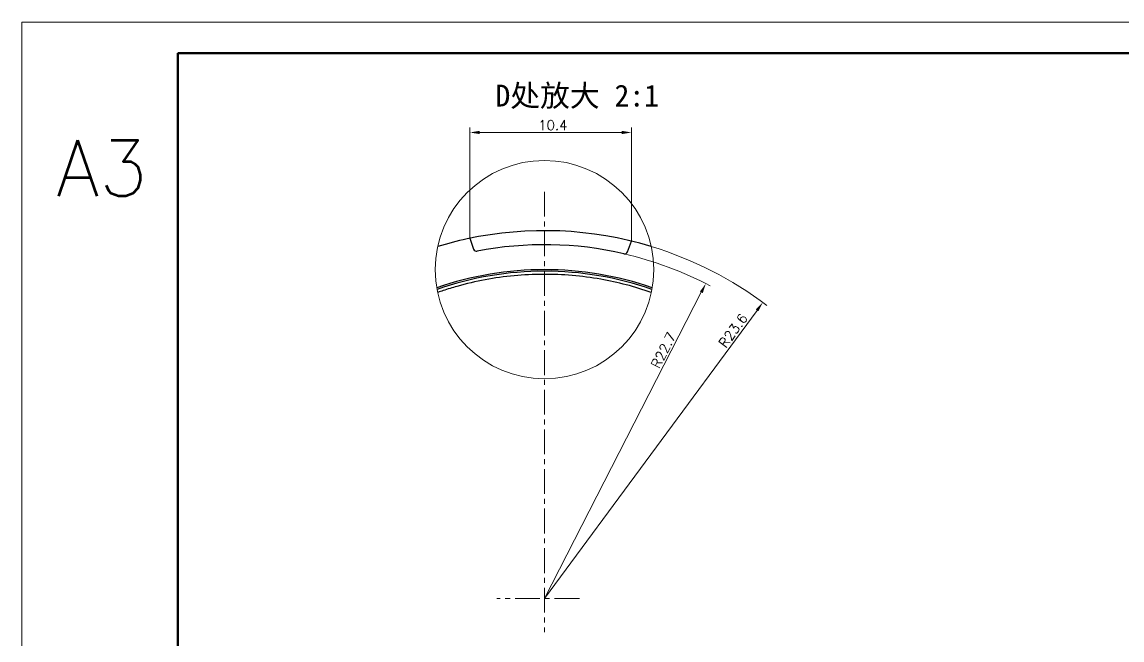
# Model space of a CAD drawing. Header units: millimetres. Extents: x 2517 to 6633, y 792 to 3241.
# Drawn here: x 2550.6 to 2691.7, y 1011.2 to 1090.5 of the extents above; entities that cross this region are included whole.
import ezdxf

# ---------------------------------------------------------------- set-up
doc = ezdxf.new("R2010")
doc.units = ezdxf.units.MM
doc.linetypes.add('CENTER', pattern=[50.8, 31.75, -6.35, 6.35, -6.35])
for name, color, linetype, lineweight in [('中心线', 1, 'CENTER', 9), ('实线', 7, 'Continuous', 25), ('尺寸标注', 2, 'Continuous', 9), ('引导线', 6, 'Continuous', 9), ('粗实线', 9, 'Continuous', 50)]:
    doc.layers.add(name, color=color, linetype=linetype, lineweight=lineweight)
doc.styles.add('st', font='txt.shx')
doc.styles.get("Standard").update_dxf_attribs({"font": 'simfang.ttf'})
doc.dimstyles.new('2st', dxfattribs={"dimscale": 0.5, "dimtxt": 2.5, "dimasz": 2.5, "dimexe": 1.25, "dimexo": 0, "dimtad": 1, "dimtoh": 1, "dimdec": 1, "dimlfac": 0.5, "dimdsep": 46, "dimtxsty": 'st', "dimcen": 0, "dimclrd": 256, "dimclre": 256, "dimclrt": 3, "dimadec": 0, "dimazin": 2, "dimtfac": 1, "dimtdec": 1, "dimtofl": 0, "dimtmove": 0, "dimatfit": 1, "dimfxl": 1, "dimlwd": -1, "dimlwe": -1, "dimarcsym": 0})

# ---------------------------------------------------------------- blocks, each defined once
blk = doc.blocks.new('*D311')
at = {"layer": 'Defpoints', "color": 0, "ltscale": 0.1, "transparency": 16777216}
for p in [(2645.64, 1054.49), (2617.63, 1016.5)]:
    blk.add_point(p, dxfattribs=at)
at = {"layer": '尺寸标注', "ltscale": 0.1, "transparency": 16777216}
blk.add_line((2617.63, 1016.5), (2644.9, 1053.48), dxfattribs=at)
blk.add_arc((2617.63, 1016.5), 47.2, 52.8308, 73.1371, dxfattribs=at)
blk.add_solid([(2644.74, 1053.61), (2645.07, 1053.36), (2645.64, 1054.49)], dxfattribs=at)
at = {"layer": '尺寸标注', "color": 3, "ltscale": 0.1, "transparency": 16777216, "insert": (2641.83, 1050.89), "char_height": 1.25, "attachment_point": 5, "rotation": 53.5895, "style": 'st'}
blk.add_mtext('R23.6', dxfattribs=at)
blk = doc.blocks.new('*D312')
at = {"layer": 'Defpoints', "color": 0, "ltscale": 0.1, "transparency": 16777216}
for p in [(2638.32, 1056.91), (2617.63, 1016.5)]:
    blk.add_point(p, dxfattribs=at)
at = {"layer": '尺寸标注', "ltscale": 0.1, "transparency": 16777216}
blk.add_line((2617.63, 1016.5), (2637.75, 1055.8), dxfattribs=at)
blk.add_arc((2617.63, 1016.5), 45.4, 62.0923, 77.0327, dxfattribs=at)
blk.add_solid([(2637.57, 1055.89), (2637.94, 1055.71), (2638.32, 1056.91)], dxfattribs=at)
at = {"layer": '尺寸标注', "color": 3, "ltscale": 0.1, "transparency": 16777216, "insert": (2632.89, 1048.36), "char_height": 1.25, "attachment_point": 5, "rotation": 62.881, "style": 'st'}
blk.add_mtext('R22.7', dxfattribs=at)
blk = doc.blocks.new('*D313')
at = {"layer": 'Defpoints', "color": 0, "ltscale": 0.1, "transparency": 16777216}
for p in [(2628.8, 1076.3), (2608.06, 1062.72), (2628.8, 1062.36)]:
    blk.add_point(p, dxfattribs=at)
at = {"layer": '尺寸标注', "ltscale": 0.1, "transparency": 16777216}
for p, q in [((2608.06, 1062.72), (2608.06, 1076.93)), ((2628.8, 1062.36), (2628.8, 1076.93)), ((2609.31, 1076.3), (2627.55, 1076.3))]:
    blk.add_line(p, q, dxfattribs=at)
for points in [[(2609.31, 1076.51), (2609.31, 1076.1), (2608.06, 1076.3)], [(2627.55, 1076.51), (2627.55, 1076.1), (2628.8, 1076.3)]]:
    blk.add_solid(points, dxfattribs=at)
at = {"layer": '尺寸标注', "color": 3, "ltscale": 0.1, "transparency": 16777216, "insert": (2618.7, 1077.24), "char_height": 1.25, "attachment_point": 5, "style": 'st'}
blk.add_mtext('10.4', dxfattribs=at)

msp = doc.modelspace()

# ---------------------------------------------------------------- linework, layer by layer
at = {"layer": '中心线', "ltscale": 0.1}
for p, q in [((2617.6286, 1068.6818), (2617.6286, 1012.1908)), ((2622.0996, 1016.5038), (2611.5282, 1016.5038))]:
    msp.add_line(p, q, dxfattribs=at)
at = {"layer": '实线'}
for p, q in [((2608.0596, 1062.7236), (2608.537, 1061.337)), ((2628.2793, 1060.9924), (2628.8049, 1062.3615))]:
    msp.add_line(p, q, dxfattribs=at)
for centre, radius, start, end in [((2617.6286, 1016.5038), 47.2, 73.137124, 102.127628), ((2617.6286, 1016.5038), 47.2, 102.157012, 106.862876), ((2608.9152, 1061.4673), 0.4, 199, 280.967315), ((2617.6286, 1016.5038), 45.4, 77.032685, 100.967315), ((2627.9059, 1061.1358), 0.4, 257.032685, 339), ((2617.6286, 1016.5038), 42.2, 70.889337, 109.110663), ((2617.6286, 1016.5038), 42, 70.845433, 109.154567)]:
    msp.add_arc(centre, radius, start, end, dxfattribs=at)
msp.add_open_spline([(2607.6887, 1062.6453), (2607.6966, 1062.647), (2607.7045, 1062.6487), (2607.7124, 1062.6503)], degree=3, dxfattribs=at)
msp.add_open_spline([(2631.3309, 1055.7817), (2629.2171, 1056.5191), (2627.0488, 1057.0842), (2622.423, 1057.8981), (2619.9572, 1058.112), (2614.9597, 1058.0909), (2612.4729, 1057.8554), (2608.802, 1057.1726), (2607.5906, 1056.8903), (2605.8028, 1056.3888), (2605.2116, 1056.2087), (2604.3921, 1055.9389), (2604.159, 1055.8599), (2603.9269, 1055.7789)], degree=3, knots=[0.021703008, 0.021703008, 0.021703008, 0.021703008, 0.25, 0.25, 0.5, 0.5, 0.75, 0.75, 0.875, 0.875, 0.9375, 0.9375, 0.962470433, 0.962470433, 0.962470433, 0.962470433], dxfattribs=at)
at = {"layer": '尺寸标注', "ltscale": 0.1}
msp.add_circle((2617.6286, 1058.7038), 14.0104, dxfattribs=at)
at = {"layer": '引导线'}
for p, q in [((2550.5922, 1090.4743), (2886.6191, 1090.4743)), ((2550.5922, 852.8553), (2550.5922, 1090.4743))]:
    msp.add_line(p, q, dxfattribs=at)
at = {"layer": '粗实线'}
for p, q in [((2570.5938, 856.8556), (2570.5938, 1086.474)), ((2570.5938, 1086.474), (2882.6188, 1086.474))]:
    msp.add_line(p, q, dxfattribs=at)

# ---------------------------------------------------------------- texts
at = {"layer": '实线', "insert": (2621.8319, 1080.8765), "char_height": 2.80022, "width": 70.890337, "attachment_point": 5}
msp.add_mtext('D处放大 2:1', dxfattribs=at)
at = {"layer": '实线', "ltscale": 0.2, "insert": (2554.9459, 1075.3177), "char_height": 7.20058, "width": 20.0016, "attachment_point": 1, "style": 'st'}
msp.add_mtext('A3', dxfattribs=at)

# ---------------------------------------------------------------- dimensions: what is measured, and where the dimension line sits
at = {"layer": '尺寸标注', "ltscale": 0.1}
dim = msp.add_linear_dim(base=(2628.8049, 1076.3049), p1=(2608.0596, 1062.7236), p2=(2628.8049, 1062.3615), dimstyle='2st', dxfattribs=at)
dim.commit()
dim.dimension.update_dxf_attribs({"geometry": '*D313', "text_midpoint": (2618.7049, 1076.3049), "dimtype": 160})
for mpoint, picture, middle in [((2645.6449, 1054.4896), '*D311', (2642.5796, 1050.3335)), ((2638.3237, 1056.9126), '*D312', (2633.7266, 1047.9363))]:
    dim = msp.add_radius_dim(center=(2617.6286, 1016.5038), mpoint=mpoint, dimstyle='2st', dxfattribs=at)
    dim.commit()
    dim.dimension.update_dxf_attribs({"geometry": picture, "text_midpoint": middle, "dimtype": 164})

doc.saveas('drawing.dxf')
